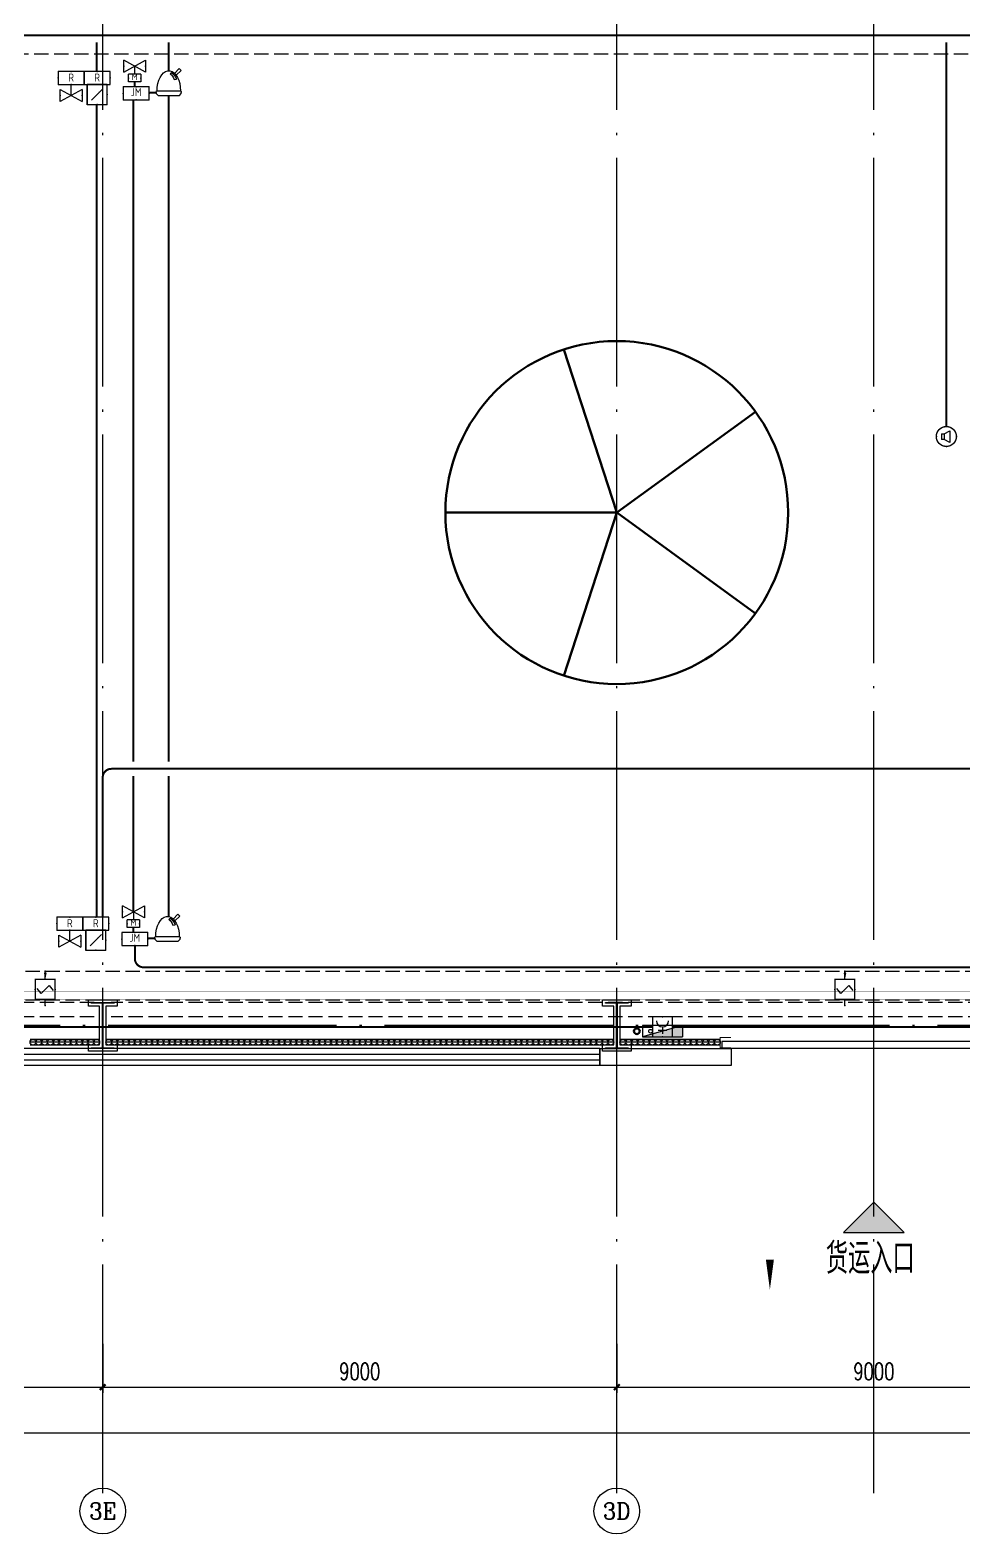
# Model space of a CAD drawing. Extents: x -1396510 to 1250330, y -1892470 to 1623980.
# Drawn here: x 782204 to 798553, y -1368770 to -1342457 of the extents above; entities that cross this region are included whole.
import ezdxf
from ezdxf.enums import TextEntityAlignment as Align

# ---------------------------------------------------------------- set-up
doc = ezdxf.new("R2010")
doc.units = 0
doc.header["$LTSCALE"] = 1000
doc.header["$MEASUREMENT"] = 0
for name, pattern in [('10平面$0$DASH', [0.35, 0.25, -0.1]), ('DASH', [0.35, 0.25, -0.1]), ('DOTE', [2.42, 2, -0.2, 0.02, -0.2])]:
    doc.linetypes.add(name, pattern=pattern)
doc.layers.get('Defpoints').update_dxf_attribs({"color": 210})
for name, color, linetype in [('10平面$0$WINDOW', 4, 'Continuous'), ('A-AXIS-D', 1, 'Continuous'), ('A-AXIS-DOTE', 14, 'DOTE'), ('A-AXIS-SYMB', 3, 'Continuous'), ('A-HATCH-2', 251, 'Continuous'), ('A-HRAIL', 173, 'Continuous'), ('A-LIN-V', 9, 'Continuous'), ('A-SFCE', 30, 'Continuous'), ('A-TEXT', 61, 'Continuous'), ('A-WINDOW', 140, 'Continuous'), ('AS-COLN', 6, 'Continuous'), ('AS-WALL', 40, 'Continuous'), ('CABLETRAY_FIRE', 1, 'DASH'), ('EQUIP-动力', 3, 'Continuous'), ('EQUIP-广播', 3, 'Continuous'), ('EQUIP-消防', 3, 'Continuous'), ('FH-tri', 180, 'Continuous'), ('SB_ZF消火栓', 10, 'Continuous'), ('SB_ZF消火栓M', 10, 'Continuous'), ('SP-KDLA消防', 2, 'Continuous'), ('WIRE-照明', 1, 'Continuous'), ('建-窗', 4, 'Continuous')]:
    doc.layers.add(name, color=color, linetype=linetype)
doc.layers.add('A-云线2', color=3, linetype='Continuous', plot=False)
doc.layers.add('LG-ZF消防', color=1, linetype='Continuous', lineweight=60)
doc.styles.add('_TCH_AXIS', font='COMPLEX', dxfattribs={"bigfont": 'GBCBIG'})
doc.styles.add('_TCH_DIM_T3', font='SIMPLEX', dxfattribs={"width": 0.705882, "bigfont": 'GBCBIG'})
doc.styles.add('_TEL_ATTDEF', font='GBENOR', dxfattribs={"width": 0.8, "height": 3, "bigfont": 'GBCBIG'})
doc.styles.add('_TEL_DIM', font='SIMPLEX', dxfattribs={"width": 0.8, "height": 3.5, "bigfont": 'HZTXT'})
doc.styles.add('A-STANDARD', font='SIMPLEX', dxfattribs={"bigfont": 'GBCBIG'})
doc.styles.get("Standard").update_dxf_attribs({"font": 'gbenor.shx', "bigfont": 'gbcbig.shx'})
doc.styles.add('TG_LINETYPE', font='SIMPLEX', dxfattribs={"width": 0.8, "height": 3, "bigfont": 'HZTXT'})
doc.linetypes.add('TG_B', pattern='A,1,-0.3,["B",TG_LINETYPE,S=0.1,R=0,X=-0.25,Y=-0.15],0', length=1.3)
doc.linetypes.add('TG_TV', pattern='A,1,-0.6,["TV",TG_LINETYPE,S=0.1,R=0,X=-0.6,Y=-0.15],0', length=1.6)
doc.dimstyles.new('_TCH_ARCH&&100', dxfattribs={"dimtxt": 297.5, "dimasz": 100, "dimexe": 100, "dimexo": 100, "dimgap": 126.25, "dimtad": 1, "dimdec": 0, "dimzin": 0, "dimdsep": 46, "dimtxsty": '_TCH_DIM_T3', "dimblk": 'ARCHTICK', "dimcen": 0.09, "dimclrt": 7, "dimazin": 2, "dimtfac": 1, "dimtdec": 0, "dimtix": 1, "dimtmove": 2, "dimatfit": 3, "dimfxl": 0, "dimtolj": 1, "dimtzin": 0, "dimarcsym": 0})

# ---------------------------------------------------------------- blocks, each defined once
blk = doc.blocks.new('WINDOW2DLIB$DYNSTYLE$00000005')
at = {"color": 0}
for points in [[(-0.5, 0.5), (-0.5, -0.5)], [(-0.5, 0.5), (0.5, 0.5)], [(0.5, -0.5), (0.5, 0.5)], [(0.5, 0.1667), (-0.5, 0.1667)], [(0.5, -0.1667), (-0.5, -0.1667)], [(-0.5, -0.5), (0.5, -0.5)]]:
    blk.add_lwpolyline(points, dxfattribs=at)
blk = doc.blocks.new('10平面$0$$DorLib2D$00000126')
at = {"color": 0, "linetype": 'Continuous'}
for p, q in [((-0.532, 0.5), (-0.532, 0.9)), ((0.532, 0.9), (0.532, 0.5))]:
    blk.add_line(p, q, dxfattribs=at)
at = {"color": 0, "linetype": '10平面$0$DASH'}
for p, q in [((-0.532, 0.9), (0.532, 0.9)), ((-0.532, 0.5), (0.532, 0.5))]:
    blk.add_line(p, q, dxfattribs=at)
blk = doc.blocks.new('42343243')
at = {"layer": 'AS-WALL'}
for p, q in [((-153854, 1223170), (-156154, 1223170)), ((-156154, 1223170), (-156154, 1222870)), ((-153854, 1222870), (-153854, 1223170)), ((-156154, 1222870), (-153854, 1222870))]:
    blk.add_line(p, q, dxfattribs=at)
at = {"layer": '10平面$0$WINDOW', "xscale": 5000, "yscale": 300, "zscale": 300, "rotation": 180}
blk.add_blockref('10平面$0$$DorLib2D$00000126', (-151354, 1223020), dxfattribs=at)
at = {"layer": '建-窗', "xscale": -13200, "yscale": -300, "zscale": 300, "rotation": 359.9999999996728}
blk.add_blockref('WINDOW2DLIB$DYNSTYLE$00000005', (-162754, 1223020), dxfattribs=at)
blk = doc.blocks.new('4324324')
at = {"layer": 'A-HATCH-2', "color": 8, "linetype": 'DASH'}
for p, q in [((-313054, 565920), (-128854, 565920)), ((-312854, 549870), (-138054, 549870)), ((-312854, 549370), (-138054, 549370))]:
    blk.add_line(p, q, dxfattribs=at)
blk = doc.blocks.new('w4324324')
at = {"layer": 'A-HATCH-2', "color": 0, "lineweight": 60}
for q in [(-1694760, 686605), (-1697614, 684532), (-1691907, 684532), (-1696524, 681178), (-1692997, 681178)]:
    blk.add_line((-1694760, 683605), q, dxfattribs=at)
blk.add_circle((-1694760, 683605), 3000, dxfattribs=at)
blk = doc.blocks.new('342343')
at = {"layer": 'A-LIN-V', "color": 8}
blk.add_blockref('w4324324', (1030710, -44444), dxfattribs=at)
blk = doc.blocks.new('w42343243')
at = {"layer": 'A-HATCH-2', "color": 8}
blk.add_lwpolyline([(-165104, 621070), (-164604, 621070), (-164604, 620958), (-164800, 620958), (-164800, 620282), (-164604, 620282), (-164604, 620170), (-165104, 620170), (-165104, 620282), (-164908, 620282), (-164908, 620958), (-165104, 620958)], close=True, dxfattribs=at)
at = {"layer": 'AS-COLN', "color": 3}
blk.add_lwpolyline([(-165054, 621020), (-164654, 621020), (-164654, 621008), (-164850, 621008), (-164850, 620232), (-164654, 620232), (-164654, 620220), (-165054, 620220), (-165054, 620232), (-164858, 620232), (-164858, 621008), (-165054, 621008)], close=True, dxfattribs=at)
blk = doc.blocks.new('42343')
at = {"layer": 'A-WINDOW'}
for p in [(0, -71700), (9000, -71700)]:
    blk.add_blockref('w42343243', p, dxfattribs=at)
blk = doc.blocks.new('3333')
at = {"layer": 'A-SFCE', "const_width": 20}
blk.add_lwpolyline([(-227064, 766320), (-227064, 766510), (-227244, 766510), (-227244, 766320)], dxfattribs=at)
blk = doc.blocks.new('A$C5D961328')
at = {"layer": 'SB_ZF消火栓'}
blk.add_hatch(color=256, dxfattribs=at).paths.add_polyline_path([(0, 40), (700, 40), (700, 240)])
for p, q in [((700, 240), (0, 240)), ((0, 240), (0, 40)), ((700, 240), (0, 40)), ((0, 40), (700, 40)), ((700, 240), (700, 40))]:
    blk.add_line(p, q, dxfattribs=at)
at = {"layer": 'SB_ZF消火栓', "color": 1}
blk.add_circle((140, 140), 32.5, dxfattribs=at)
blk = doc.blocks.new('we42342343234')
at = {"layer": 'LG-ZF消防'}
blk.add_circle((-155504, 548820), 50, dxfattribs=at)
at = {"layer": 'SB_ZF消火栓M'}
blk.add_blockref('A$C5D961328', (-155404, 548680), dxfattribs=at)
blk = doc.blocks.new('_ArchTick')
at = {"color": 0, "linetype": 'ByBlock', "const_width": 0.4}
blk.add_lwpolyline([(-0.5, -0.5), (0.5, 0.5)], dxfattribs=at)
blk = doc.blocks.new('*D5815')
at = {"layer": 'A-AXIS-D', "color": 0, "lineweight": -2, "transparency": 16777216}
for p, q in [((139000, -77370), (139000, -78228)), ((148000, -77370), (148000, -78228)), ((139000, -78128), (148000, -78128))]:
    blk.add_line(p, q, dxfattribs=at)
at = {"layer": 'Defpoints', "color": 0, "transparency": 16777216}
for p in [(139000, -77270), (148000, -77270), (148000, -78128)]:
    blk.add_point(p, dxfattribs=at)
at = {"layer": 'A-AXIS-D', "color": 0, "lineweight": -2, "transparency": 16777216, "xscale": 100, "yscale": 100, "zscale": 100, "rotation": 180}
blk.add_blockref('_ArchTick', (139000, -78128), dxfattribs=at)
at = {"layer": 'A-AXIS-D', "color": 0, "lineweight": -2, "transparency": 16777216, "xscale": 100, "yscale": 100, "zscale": 100}
blk.add_blockref('_ArchTick', (148000, -78128), dxfattribs=at)
at = {"layer": 'A-AXIS-D', "color": 7, "transparency": 16777216, "insert": (143500, -77853), "char_height": 297.5, "attachment_point": 5, "style": '_TCH_DIM_T3'}
blk.add_mtext('\\A1;9000', dxfattribs=at)
blk = doc.blocks.new('*D5816')
at = {"layer": 'A-AXIS-D', "color": 0, "lineweight": -2, "transparency": 16777216}
for p, q in [((148000, -77370), (148000, -78228)), ((157000, -77370), (157000, -78228)), ((148000, -78128), (157000, -78128))]:
    blk.add_line(p, q, dxfattribs=at)
at = {"layer": 'Defpoints', "color": 0, "transparency": 16777216}
for p in [(148000, -77270), (157000, -77270), (157000, -78128)]:
    blk.add_point(p, dxfattribs=at)
at = {"layer": 'A-AXIS-D', "color": 0, "lineweight": -2, "transparency": 16777216, "xscale": 100, "yscale": 100, "zscale": 100, "rotation": 180}
blk.add_blockref('_ArchTick', (148000, -78128), dxfattribs=at)
at = {"layer": 'A-AXIS-D', "color": 0, "lineweight": -2, "transparency": 16777216, "xscale": 100, "yscale": 100, "zscale": 100}
blk.add_blockref('_ArchTick', (157000, -78128), dxfattribs=at)
at = {"layer": 'A-AXIS-D', "color": 7, "transparency": 16777216, "insert": (152500, -77853), "char_height": 297.5, "attachment_point": 5, "style": '_TCH_DIM_T3'}
blk.add_mtext('\\A1;9000', dxfattribs=at)
blk = doc.blocks.new('*D5817')
at = {"layer": 'A-AXIS-D', "color": 0, "lineweight": -2, "transparency": 16777216}
for p, q in [((157000, -77370), (157000, -78228)), ((166000, -77370), (166000, -78228)), ((157000, -78128), (166000, -78128))]:
    blk.add_line(p, q, dxfattribs=at)
at = {"layer": 'Defpoints', "color": 0, "transparency": 16777216}
for p in [(157000, -77270), (166000, -77270), (166000, -78128)]:
    blk.add_point(p, dxfattribs=at)
at = {"layer": 'A-AXIS-D', "color": 0, "lineweight": -2, "transparency": 16777216, "xscale": 100, "yscale": 100, "zscale": 100, "rotation": 180}
blk.add_blockref('_ArchTick', (157000, -78128), dxfattribs=at)
at = {"layer": 'A-AXIS-D', "color": 0, "lineweight": -2, "transparency": 16777216, "xscale": 100, "yscale": 100, "zscale": 100}
blk.add_blockref('_ArchTick', (166000, -78128), dxfattribs=at)
at = {"layer": 'A-AXIS-D', "color": 7, "transparency": 16777216, "insert": (161500, -77853), "char_height": 297.5, "attachment_point": 5, "style": '_TCH_DIM_T3'}
blk.add_mtext('\\A1;9000', dxfattribs=at)
blk = doc.blocks.new('*D5830')
at = {"layer": 'A-AXIS-D', "color": 0, "lineweight": -2, "transparency": 16777216}
for p, q in [((-900, -77470), (-900, -79028)), ((184800, -77470), (184800, -79028)), ((-900, -78928), (184800, -78928))]:
    blk.add_line(p, q, dxfattribs=at)
at = {"layer": 'Defpoints', "color": 0, "transparency": 16777216}
for p in [(-900, -77370), (184800, -77370), (184800, -78928)]:
    blk.add_point(p, dxfattribs=at)
at = {"layer": 'A-AXIS-D', "color": 0, "lineweight": -2, "transparency": 16777216, "xscale": 100, "yscale": 100, "zscale": 100, "rotation": 180}
blk.add_blockref('_ArchTick', (-900, -78928), dxfattribs=at)
at = {"layer": 'A-AXIS-D', "color": 0, "lineweight": -2, "transparency": 16777216, "xscale": 100, "yscale": 100, "zscale": 100}
blk.add_blockref('_ArchTick', (184800, -78928), dxfattribs=at)
at = {"layer": 'A-AXIS-D', "color": 7, "transparency": 16777216, "insert": (91950, -78653), "char_height": 297.5, "attachment_point": 5, "style": '_TCH_DIM_T3'}
blk.add_mtext('\\A1;185700', dxfattribs=at)
blk = doc.blocks.new('99平面图例外参$0$$LinePat$圆环')
for points in [[(0, 150), (300, 150)], [(0, 0), (300, 0)], [(0, -150), (300, -150)]]:
    blk.add_lwpolyline(points)
at = {"color": 0}
blk.add_circle((150, 0), 150, dxfattribs=at)
blk = doc.blocks.new('$equip$00002763')
for p, q in [((-0.5, 0), (-0.907, 0)), ((-0.802, 0.041), (-0.802, -0.039)), ((-0.802, -0.039), (-0.632, 0)), ((-0.5, 0.5), (-0.5, -0.5)), ((0.5, 0.5), (-0.5, 0.5)), ((-0.2, 0.2), (0.05, 0.4)), ((0, 0), (-0.2, 0.2)), ((0, 0), (0.2, -0.2)), ((0.5, -0.5), (0.5, 0.5)), ((0.809, 0), (0.5, 0)), ((-0.5, -0.5), (0.5, -0.5)), ((0.2, -0.2), (-0.05, -0.4))]:
    blk.add_line(p, q)
at = {"color": 0, "linetype": 'Continuous'}
blk.add_line((-0.632, 0), (-0.802, 0.041), dxfattribs=at)
at = {"const_width": 0.0571}
for points in [[(-0.907, 0), (-0.5, 0)], [(-0.5, 0.5), (0.5, 0.5), (0.5, -0.5), (-0.5, -0.5), (-0.5, 0.5), (0.5, 0.5)], [(0.5, 0), (0.809, 0)]]:
    blk.add_lwpolyline(points, dxfattribs=at)
for p in [(-0.907, 0), (0, 0.5), (0.809, 0), (0, -0.5)]:
    blk.add_point(p)
blk.add_solid([(-0.632, 0), (-0.802, 0.041), (-0.802, -0.039)])
at = {"color": 7, "flags": 1}
for tag, height, p in [('A', 0.00002, (0, 0)), ('B', 0.4, (0.755, -0.345))]:
    blk.add_attdef(tag, text='', height=height, dxfattribs=at).set_placement(p, align=Align.MIDDLE_CENTER)
blk = doc.blocks.new('$equip$00002656')
for p, q in [((-0.5, 1), (-0.5, 0)), ((0.5, 1), (-0.5, 1)), ((0.5, 0), (0.5, 1)), ((-0.5, 0), (0.5, 0)), ((-0.219, 0.331), (0.222, 0.331)), ((0, 0.5), (0, 0.15))]:
    blk.add_line(p, q)
at = {"const_width": 0.0571}
blk.add_lwpolyline([(-0.5, 1), (0.5, 1), (0.5, 0), (-0.5, 0), (-0.5, 1), (0.5, 1)], dxfattribs=at)
blk.add_arc((0, 0.8), 0.3, 180, 0)
for p in [(0, 1), (-0.5, 0.5), (0, 0), (0.5, 0.5)]:
    blk.add_point(p)
at = {"color": 7, "flags": 1}
for tag, height, p in [('A', 0.00002, (0, 0)), ('B', 0.4, (0.762, 0.292))]:
    blk.add_attdef(tag, text='', height=height, dxfattribs=at).set_placement(p, align=Align.MIDDLE_CENTER)
blk = doc.blocks.new('$equip$00002341')
for p, q in [((-0.241, 0.136), (-0.241, -0.144)), ((-0.241, 0.136), (-0.101, 0.136)), ((-0.101, 0.136), (0.167, 0.277)), ((-0.101, 0.136), (-0.101, -0.144)), ((0.167, 0.277), (0.167, -0.295)), ((-0.101, -0.144), (-0.241, -0.144)), ((0.167, -0.295), (-0.101, -0.144))]:
    blk.add_line(p, q)
at = {"const_width": 0.0571}
blk.add_lwpolyline([(-0.5, 0, -1), (0.5, 0, -1), (-0.5, 0, -1.463176)], format="xyb", dxfattribs=at)
blk.add_circle((0, 0), 0.5)
for p in [(-0.5, 0), (0, 0.5), (0.5, 0), (0, -0.5)]:
    blk.add_point(p)
at = {"color": 7, "style": '_TEL_DIM', "flags": 1}
blk.add_attdef('A', text='', height=0.00002, dxfattribs=at).set_placement((0, 0), align=Align.MIDDLE_CENTER)
blk = doc.blocks.new('$equip$00002773')
for p, q in [((0.65, 0.65), (-0.65, 0.65)), ((-0.65, 0.65), (-0.65, 0)), ((-0.65, 0), (0.65, 0)), ((0.65, 0), (0.65, 0.65))]:
    blk.add_line(p, q)
at = {"const_width": 0.04}
blk.add_lwpolyline([(-0.65, 0.65), (-0.65, 0), (0.65, 0), (0.65, 0.65), (-0.65, 0.65), (-0.65, 0)], dxfattribs=at)
for p in [(-0.65, 0.325), (0, 0.65), (0, 0), (0.65, 0.325)]:
    blk.add_point(p)
at = {"color": 7}
blk.add_attdef('$TEXT$', text='', height=0.4, dxfattribs=at).set_placement((0.006, 0.343), align=Align.MIDDLE_CENTER)
at = {"color": 7, "flags": 1}
for tag, p in [('A', (0, 0)), ('B', (0.905, 0.246))]:
    blk.add_attdef(tag, text='', height=0.4, dxfattribs=at).set_placement(p, align=Align.MIDDLE_CENTER)
blk = doc.blocks.new('$equip$00003146')
for p, q in [((-0.31, 0), (0.31, 0)), ((-0.31, -0.38), (-0.31, 0)), ((0.31, 0), (0.31, -0.38)), ((0.55, -0.49), (-0.55, -1.09)), ((-0.55, -0.49), (0.55, -1.09)), ((-0.55, -1.09), (-0.55, -0.49)), ((-0.31, -0.38), (0.31, -0.38)), ((0, -0.79), (0, -0.38)), ((0.55, -0.49), (0.55, -1.09))]:
    blk.add_line(p, q)
for p in [(0, 0), (-0.31, -0.19), (0.31, -0.19), (-0.55, -0.79), (0, -0.79), (0.55, -0.79)]:
    blk.add_point(p)
at = {"color": 7, "style": '_TEL_DIM'}
blk.add_attdef('$TEXT$', text='', height=0.3, dxfattribs=at).set_placement((0, -0.19), align=Align.MIDDLE_CENTER)
at = {"color": 7, "style": '_TEL_DIM', "flags": 1}
for tag in ['A', 'REMARK']:
    blk.add_attdef(tag, text='', height=0.00002, dxfattribs=at).set_placement((0, 0), align=Align.MIDDLE_CENTER)
blk = doc.blocks.new('A$C7E452847')
at = {"layer": 'SP-KDLA消防', "color": 0}
for p, q in [((-257, 0), (-300, -46)), ((-257, 0), (257, 0)), ((-300, -71), (-300, -46)), ((-300, -71), (-300, -95)), ((-280, -116), (-300, -95)), ((-280, -116), (280, -116)), ((-280, -116), (-276, -203)), ((-276, -203), (-261, -288)), ((-261, -288), (-238, -366)), ((238, -366), (261, -288)), ((257, 0), (300, -46)), ((261, -288), (276, -203)), ((276, -203), (280, -116)), ((280, -116), (300, -95)), ((300, -46), (300, -71)), ((300, -95), (300, -71)), ((-238, -366), (-207, -436)), ((-207, -436), (-169, -495)), ((-169, -495), (-125, -541)), ((-125, -541), (-77, -573)), ((-77, -573), (-26, -589)), ((-26, -589), (26, -589)), ((26, -589), (77, -573)), ((41, -515), (67, -493)), ((41, -515), (60, -550)), ((60, -550), (96, -526)), ((67, -493), (90, -463)), ((77, -573), (125, -541)), ((90, -463), (111, -425)), ((96, -526), (130, -491)), ((111, -425), (128, -381)), ((125, -541), (169, -495)), ((128, -381), (182, -396)), ((130, -491), (158, -448)), ((250, -646), (136, -532)), ((158, -448), (182, -396)), ((169, -495), (207, -436)), ((176, -486), (293, -603)), ((207, -436), (238, -366)), ((293, -603), (250, -646))]:
    blk.add_line(p, q, dxfattribs=at)
blk = doc.blocks.new('$equip$00002760')
for p, q in [((0.5, 0.5), (-0.5, 0.5)), ((-0.5, 0.5), (-0.5, -0.5)), ((-0.283, -0.283), (0.283, 0.283)), ((0.5, -0.5), (0.5, 0.5)), ((-0.5, -0.5), (0.5, -0.5))]:
    blk.add_line(p, q)
at = {"const_width": 0.0571}
blk.add_lwpolyline([(-0.5, 0.5), (0.5, 0.5), (0.5, -0.5), (-0.5, -0.5), (-0.5, 0.5), (0.5, 0.5)], dxfattribs=at)
for p in [(-0.5, 0), (0, 0.5), (0.5, 0), (0, -0.5)]:
    blk.add_point(p)
blk.add_solid([(0.283, 0.283), (0.075, 0.124), (0.124, 0.075)])
at = {"color": 7, "flags": 1}
for tag, height, p in [('A', 0.00002, (0, 0)), ('B', 0.4, (0.755, -0.254))]:
    blk.add_attdef(tag, text='', height=height, dxfattribs=at).set_placement(p, align=Align.MIDDLE_CENTER)
blk = doc.blocks.new('$equip$00002794')
for p, q in [((0, -0.552), (0, 0)), ((0, 0), (0.229, 0)), ((-0.55, -0.852), (-0.55, -0.252)), ((-0.55, -0.252), (0.55, -0.852)), ((0.55, -0.252), (-0.55, -0.852)), ((0.55, -0.252), (0.55, -0.852))]:
    blk.add_line(p, q)
for p in [(-0.55, -0.552), (0, -0.552), (0.55, -0.552)]:
    blk.add_point(p)
at = {"color": 7, "flags": 1}
for tag, height, p in [('A', 0.00002, (0, 0)), ('B', 0.4, (0.805, -0.606))]:
    blk.add_attdef(tag, text='', height=height, dxfattribs=at).set_placement(p, align=Align.MIDDLE_CENTER)
blk = doc.blocks.new('世赫3#厂房一层0821')
at = {"layer": 'FH-tri'}
h = blk.add_hatch(color=8, dxfattribs=at)
h.dxf.hatch_style = 1
h.paths.add_polyline_path([(160969.7, -75422.6), (162030.3, -75422.6), (161500, -74892.3)])
at = {"layer": 'A-AXIS-D'}
for centre in [(148000, -80296), (157000, -80296)]:
    blk.add_circle(centre, 400, dxfattribs=at)
at = {"layer": 'A-AXIS-DOTE', "color": 8, "ltscale": 2}
for p, q in [((148000, -79980), (148000, 5514)), ((157000, -79980), (157000, 5514)), ((161500, -79980), (161500, 5514)), ((190814.2, -71800), (-5155.8, -71800))]:
    blk.add_line(p, q, dxfattribs=at)
at = {"layer": 'A-AXIS-SYMB', "color": 8}
blk.add_lwpolyline([(159680, -74962.3, 0, 0, 0), (159680, -76422.3, 0, 140, 0), (159680, -75897.3, 0, 0, 0)], format="xyseb", dxfattribs=at)
at = {"layer": 'A-SFCE', "color": 2, "linetype": 'DASH'}
for p, q in [((147850, -71400), (139150, -71400)), ((147850, -71650), (139150, -71650))]:
    blk.add_line(p, q, dxfattribs=at)
at = {"layer": 'A-SFCE', "linetype": 'DASH'}
for p, q in [((165850, -71400), (148150, -71400)), ((165850, -71650), (148150, -71650))]:
    blk.add_line(p, q, dxfattribs=at)
at = {"layer": 'FH-tri', "color": 8}
blk.add_lwpolyline([(160969.7, -75422.6), (162030.3, -75422.6), (162030.3, -75422.6), (161500, -74892.3)], close=True, dxfattribs=at)
at = {"layer": 'A-HRAIL', "yscale": 0.3333333333111111, "zscale": 0.3333333333111111}
for p, xscale, rotation in [((146829.2, -72093.9), 0.3384127415271159, 180.0000000002033), ((146930.8, -72093.9), 0.3384127415271159, 180.0000000002033), ((147032.3, -72093.9), 0.3384127415271159, 180.0000000002033), ((147133.8, -72093.9), 0.3384127415271159, 180.0000000002033), ((147235.3, -72093.9), 0.3384127415271159, 180.0000000002033), ((147336.9, -72093.9), 0.3384127415271159, 180.0000000002033), ((147438.4, -72093.9), 0.3384127415271159, 180.0000000002033), ((147539.9, -72093.9), 0.3384127415271159, 180.0000000002033), ((147641.4, -72093.9), 0.3384127415271159, 180.0000000002033), ((147743, -72093.9), 0.3384127415271159, 180.0000000002033), ((147844.5, -72093.9), 0.3384127415271159, 180.0000000002033), ((147946, -72093.9), 0.3384127415271159, 180.0000000002033), ((148155, -72093.9), 0.3368181817957239, 180.0000000002033), ((148256.1, -72093.9), 0.3368181817957239, 180.0000000002033), ((148357.1, -72093.9), 0.3368181817957239, 180.0000000002033), ((148458.2, -72093.9), 0.3368181817957239, 180.0000000002033), ((148559.2, -72093.9), 0.3368181817957239, 180.0000000002033), ((148660.3, -72093.9), 0.3368181817957239, 180.0000000002033), ((148761.3, -72093.9), 0.3368181817957239, 180.0000000002033), ((148862.4, -72093.9), 0.3368181817957239, 180.0000000002033), ((148963.4, -72093.9), 0.3368181817957239, 180.0000000002033), ((149064.5, -72093.9), 0.3368181817957239, 180.0000000002033), ((149165.5, -72093.9), 0.3368181817957239, 180.0000000002033), ((149266.5, -72093.9), 0.3368181817957239, 180.0000000002033), ((149367.6, -72093.9), 0.3368181817957239, 180.0000000002033), ((149468.6, -72093.9), 0.3368181817957239, 180.0000000002033), ((149569.7, -72093.9), 0.3368181817957239, 180.0000000002033), ((149670.7, -72093.9), 0.3368181817957239, 180.0000000002033), ((149771.8, -72093.9), 0.3368181817957239, 180.0000000002033), ((149872.8, -72093.9), 0.3368181817957239, 180.0000000002033), ((149973.9, -72093.9), 0.3368181817957239, 180.0000000002033), ((150074.9, -72093.9), 0.3368181817957239, 180.0000000002033), ((150176, -72093.9), 0.3368181817957239, 180.0000000002033), ((150277, -72093.9), 0.3368181817957239, 180.0000000002033), ((150378, -72093.9), 0.3368181817957239, 180.0000000002033), ((150479.1, -72093.9), 0.3368181817957239, 180.0000000002033), ((150580.1, -72093.9), 0.3368181817957239, 180.0000000002033), ((150681.2, -72093.9), 0.3368181817957239, 180.0000000002033), ((150782.2, -72093.9), 0.3368181817957239, 180.0000000002033), ((150883.3, -72093.9), 0.3368181817957239, 180.0000000002033), ((150984.3, -72093.9), 0.3368181817957239, 180.0000000002033), ((151085.4, -72093.9), 0.3368181817957239, 180.0000000002033), ((151186.4, -72093.9), 0.3368181817957239, 180.0000000002033), ((151287.5, -72093.9), 0.3368181817957239, 180.0000000002033), ((151388.5, -72093.9), 0.3368181817957239, 180.0000000002033), ((151489.5, -72093.9), 0.3368181817957239, 180.0000000002033), ((151590.6, -72093.9), 0.3368181817957239, 180.0000000002033), ((151691.6, -72093.9), 0.3368181817957239, 180.0000000002033), ((151792.7, -72093.9), 0.3368181817957239, 180.0000000002033), ((151893.7, -72093.9), 0.3368181817957239, 180.0000000002033), ((151994.8, -72093.9), 0.3368181817957239, 180.0000000002033), ((152095.8, -72093.9), 0.3368181817957239, 180.0000000002033), ((152196.9, -72093.9), 0.3368181817957239, 180.0000000002033), ((152297.9, -72093.9), 0.3368181817957239, 180.0000000002033), ((152399, -72093.9), 0.3368181817957239, 180.0000000002033), ((152500, -72093.9), 0.3368181817957239, 180.0000000002033), ((152601, -72093.9), 0.3368181817957239, 180.0000000002033), ((152702.1, -72093.9), 0.3368181817957239, 180.0000000002033), ((152803.1, -72093.9), 0.3368181817957239, 180.0000000002033), ((152904.2, -72093.9), 0.3368181817957239, 180.0000000002033), ((153005.2, -72093.9), 0.3368181817957239, 180.0000000002033), ((153106.3, -72093.9), 0.3368181817957239, 180.0000000002033), ((153207.3, -72093.9), 0.3368181817957239, 180.0000000002033), ((153308.4, -72093.9), 0.3368181817957239, 180.0000000002033), ((153409.4, -72093.9), 0.3368181817957239, 180.0000000002033), ((153510.5, -72093.9), 0.3368181817957239, 180.0000000002033), ((153611.5, -72093.9), 0.3368181817957239, 180.0000000002033), ((153712.5, -72093.9), 0.3368181817957239, 180.0000000002033), ((153813.6, -72093.9), 0.3368181817957239, 180.0000000002033), ((153914.6, -72093.9), 0.3368181817957239, 180.0000000002033), ((154015.7, -72093.9), 0.3368181817957239, 180.0000000002033), ((154116.7, -72093.9), 0.3368181817957239, 180.0000000002033), ((154217.8, -72093.9), 0.3368181817957239, 180.0000000002033), ((154318.8, -72093.9), 0.3368181817957239, 180.0000000002033), ((154419.9, -72093.9), 0.3368181817957239, 180.0000000002033), ((154520.9, -72093.9), 0.3368181817957239, 180.0000000002033), ((154622, -72093.9), 0.3368181817957239, 180.0000000002033), ((154723, -72093.9), 0.3368181817957239, 180.0000000002033), ((154824, -72093.9), 0.3368181817957239, 180.0000000002033), ((154925.1, -72093.9), 0.3368181817957239, 180.0000000002033), ((155026.1, -72093.9), 0.3368181817957239, 180.0000000002033), ((155127.2, -72093.9), 0.3368181817957239, 180.0000000002033), ((155228.2, -72093.9), 0.3368181817957239, 180.0000000002033), ((155329.3, -72093.9), 0.3368181817957239, 180.0000000002033), ((155430.3, -72093.9), 0.3368181817957239, 180.0000000002033), ((155531.4, -72093.9), 0.3368181817957239, 180.0000000002033), ((155632.4, -72093.9), 0.3368181817957239, 180.0000000002033), ((155733.5, -72093.9), 0.3368181817957239, 180.0000000002033), ((155834.5, -72093.9), 0.3368181817957239, 180.0000000002033), ((155935.5, -72093.9), 0.3368181817957239, 180.0000000002033), ((156036.6, -72093.9), 0.3368181817957239, 180.0000000002033), ((156137.6, -72093.9), 0.3368181817957239, 180.0000000002033), ((156238.7, -72093.9), 0.3368181817957239, 180.0000000002033), ((156339.7, -72093.9), 0.3368181817957239, 180.0000000002033), ((156440.8, -72093.9), 0.3368181817957239, 180.0000000002033), ((156541.8, -72093.9), 0.3368181817957239, 180.0000000002033), ((156642.9, -72093.9), 0.3368181817957239, 180.0000000002033), ((156743.9, -72093.9), 0.3368181817957239, 180.0000000002033), ((156845, -72093.9), 0.3368181817957239, 180.0000000002033), ((156946, -72093.9), 0.3368181817957239, 180.0000000002033), ((157157.3, -72093.9), 0.3444734679202548, 180.000000000205), ((157260.7, -72093.9), 0.3444734679202548, 180.000000000205), ((157364, -72093.9), 0.3444734679202548, 180.000000000205), ((157467.4, -72093.9), 0.3444734679202548, 180.000000000205), ((157570.7, -72093.9), 0.3444734679202548, 180.000000000205), ((157674.1, -72093.9), 0.3444734679202548, 180.000000000205), ((157777.4, -72093.9), 0.3444734679202548, 180.000000000205), ((157880.7, -72093.9), 0.3444734679202548, 180.000000000205), ((157984.1, -72093.9), 0.3444734679202548, 180.000000000205), ((158087.4, -72093.9), 0.3444734679202548, 180.000000000205), ((158190.8, -72093.9), 0.3444734679202548, 180.000000000205), ((158294.1, -72093.9), 0.3444734679202548, 180.000000000205), ((158397.4, -72093.9), 0.3444734679202548, 180.000000000205), ((158500.8, -72093.9), 0.3444734679202548, 180.000000000205), ((158604.1, -72093.9), 0.3444734679202548, 180.000000000205), ((158707.5, -72093.9), 0.3444734679202548, 180.000000000205), ((158810.8, -72093.9), 0.3444734679202548, 180.000000000205)]:
    blk.add_blockref('99平面图例外参$0$$LinePat$圆环', p, dxfattribs=dict(at, xscale=xscale, rotation=rotation))
at = {"layer": 'A-LIN-V', "color": 8, "rotation": 90}
blk.add_blockref('342343', (796160.7, 601225), dxfattribs=at)
at = {"layer": 'A-SFCE', "xscale": -1, "rotation": 90}
blk.add_blockref('3333', (925320.8, -299254.1), dxfattribs=at)
at = {"layer": 'A-WINDOW'}
for name in ['42343', '4324324']:
    blk.add_blockref(name, (312854.2, -620720), dxfattribs=at)
at = {"layer": 'A-WINDOW', "xscale": -1, "rotation": 180}
blk.add_blockref('42343243', (312854.2, 1150670), dxfattribs=at)
at = {"layer": 'SB_ZF消火栓'}
blk.add_blockref('we42342343234', (312854.2, -620720), dxfattribs=at)
at = {"layer": 'A-AXIS-D', "color": 7, "style": '_TCH_AXIS'}
for s, height, p, p2 in [('3E', 288.12, (147759.9, -80440.1), (148240.1, -80440.1)), ('3D', 282.17, (156758.1, -80437.1), (157241.9, -80437.1))]:
    blk.add_text(s, height=height, dxfattribs=at).set_placement(p, p2, align=Align.FIT)
at = {"layer": 'A-TEXT', "color": 8, "style": 'A-STANDARD'}
blk.add_text('货运入口', height=540.14, dxfattribs=at).set_placement((160658.7, -76144.7))
at = {"layer": 'A-AXIS-D'}
for base, p1, p2, picture, middle in [((148000, -78127.8), (139000, -77269.8), (148000, -77269.8), '*D5815', (143500, -77852.8)), ((157000, -78127.8), (148000, -77269.8), (157000, -77269.8), '*D5816', (152500, -77852.8)), ((166000, -78127.8), (157000, -77269.8), (166000, -77269.8), '*D5817', (161500, -77852.8)), ((184800, -78927.8), (-900, -77369.8), (184800, -77369.8), '*D5830', (91950, -78652.8))]:
    dim = blk.add_linear_dim(base=base, p1=p1, p2=p2, angle=0, dimstyle='_TCH_ARCH&&100', dxfattribs=at)
    dim.commit()
    dim.dimension.update_dxf_attribs({"geometry": picture, "text_midpoint": middle, "dimtype": 161})

msp = doc.modelspace()

# ---------------------------------------------------------------- linework, layer by layer
at = {"layer": 'CABLETRAY_FIRE', "const_width": 7.5}
for points in [[(661711.5, -1359273.4), (800579.8, -1359273.4)], [(800579.8, -1359423.4), (661711.5, -1359423.4)]]:
    msp.add_lwpolyline(points, dxfattribs=at)
at = {"layer": 'WIRE-照明', "linetype": 'Continuous', "const_width": 35}
for points in [[(774650.8, -1342549), (810300.8, -1342549)], [(783370.9, -1343180.4), (783370.9, -1342674)], [(784034.8, -1343363.4), (784034.8, -1343450.5)], [(784289.3, -1343550.7), (784413.4, -1343550.7)], [(783370.9, -1343759.2), (783370.9, -1357977.4)], [(784012, -1343678), (784012, -1355258)], [(783625.8, -1355383), (802402.4, -1355383)], [(783475.8, -1357977.4), (783475.8, -1355533)], [(784012, -1355508), (784012, -1357883.9)], [(784012, -1358160.4), (784012, -1358247.5)], [(784039, -1358475), (784039, -1358705.4)], [(784266.5, -1358347.6), (784390.6, -1358347.6)], [(784189, -1358855.4), (803620.9, -1358855.4)], [(773850.8, -1359899), (793100.8, -1359899)], [(793450.8, -1359899), (800500.8, -1359899)]]:
    msp.add_lwpolyline(points, dxfattribs=at)
at = {"layer": 'WIRE-照明', "color": 1, "linetype": 'TG_TV', "ltscale": 0.7, "const_width": 35}
for points in [[(784627.5, -1343172.5), (784627.5, -1342674)], [(784627.5, -1355258), (784627.5, -1343602.3)], [(784627.5, -1357969.5), (784627.5, -1355508)]]:
    msp.add_lwpolyline(points, dxfattribs=at)
at = {"layer": 'WIRE-照明', "color": 2, "linetype": 'TG_B', "ltscale": 0.7, "const_width": 35}
msp.add_lwpolyline([(798244.9, -1349392.7), (798244.9, -1342674)], dxfattribs=at)
at = {"layer": 'WIRE-照明', "linetype": 'Continuous', "const_width": 35}
for points in [[(783625.8, -1355383, 0.4142136), (783475.8, -1355533)], [(784039, -1358705.4, 0.4142136), (784189, -1358855.4)]]:
    msp.add_lwpolyline(points, format="xyb", dxfattribs=at)

# ---------------------------------------------------------------- block references
at = {"layer": 'A-云线2'}
msp.add_blockref('世赫3#厂房一层0821', (635475.8, -1288074), dxfattribs=at)
at = {"layer": 'EQUIP-动力'}
ref = msp.add_blockref('$equip$00003146', (784034.8, -1343363.4), dxfattribs=dict(at, xscale=349.9999999999999, yscale=349.9999999999999, zscale=349.9999999999999, rotation=179.999999793739))
ref.add_attrib('$TEXT$', 'M', dxfattribs={"layer": '0', "color": 7, "height": 105, "rotation": 0.00003, "style": '_TEL_ATTDEF'}).set_placement((784034.8, -1343279.4), align=Align.MIDDLE_CENTER)
ref = msp.add_blockref('$equip$00003146', (784012, -1358160.4), dxfattribs=dict(at, xscale=349.9999999999999, yscale=349.9999999999999, zscale=349.9999999999999, rotation=179.999999793739))
ref.add_attrib('$TEXT$', 'M', dxfattribs={"layer": '0', "color": 7, "height": 105, "rotation": 0.00003, "style": '_TEL_ATTDEF'}).set_placement((784012, -1358076.4), align=Align.MIDDLE_CENTER)
at = {"layer": 'EQUIP-广播', "xscale": 350, "yscale": 350, "zscale": 350}
msp.add_blockref('$equip$00002341', (798244.9, -1349567.7), dxfattribs=at)
at = {"layer": 'EQUIP-消防', "linetype": 'ByBlock'}
ref = msp.add_blockref('$equip$00002773', (782920.8, -1343407.9), dxfattribs=dict(at, xscale=349.9999999999999, yscale=349.9999999999999, zscale=349.9999999999999, rotation=359.9999999660355))
ref.add_attrib('$TEXT$', 'R', dxfattribs={"layer": '0', "color": 7, "height": 140, "rotation": 0.00001, "style": '_TEL_ATTDEF'}).set_placement((782923, -1343287.9), align=Align.MIDDLE_CENTER)
ref = msp.add_blockref('$equip$00002773', (783375.8, -1343407.9), dxfattribs=dict(at, xscale=349.9999999999999, yscale=349.9999999999999, zscale=349.9999999999999, rotation=359.9999999660355))
ref.add_attrib('$TEXT$', 'R', dxfattribs={"layer": '0', "color": 7, "height": 140, "rotation": 0.00001, "style": '_TEL_ATTDEF'}).set_placement((783378, -1343287.9), align=Align.MIDDLE_CENTER)
at = {"layer": 'EQUIP-消防', "linetype": 'ByBlock', "xscale": 349.9999999999999, "yscale": 349.9999999999999, "zscale": 349.9999999999999, "rotation": 359.9999999660355}
for name, p in [('$equip$00002794', (782920.8, -1343407.9)), ('$equip$00002760', (783375.8, -1343584.2)), ('$equip$00002794', (782898, -1358204.9)), ('$equip$00002760', (783353, -1358381.1))]:
    msp.add_blockref(name, p, dxfattribs=at)
at = {"layer": 'EQUIP-消防'}
ref = msp.add_blockref('$equip$00002773', (784061.8, -1343450.5), dxfattribs=dict(at, xscale=349.9999999999999, yscale=349.9999999999999, zscale=349.9999999999999, rotation=179.9999998878643))
ref.add_attrib('$TEXT$', 'JM', dxfattribs={"layer": '0', "color": 7, "height": 140, "style": '_TEL_ATTDEF'}).set_placement((784059.7, -1343542.4), align=Align.MIDDLE_CENTER)
at = {"layer": 'EQUIP-消防', "linetype": 'ByBlock'}
ref = msp.add_blockref('$equip$00002773', (782898, -1358204.9), dxfattribs=dict(at, xscale=349.9999999999999, yscale=349.9999999999999, zscale=349.9999999999999, rotation=359.9999999660355))
ref.add_attrib('$TEXT$', 'R', dxfattribs={"layer": '0', "color": 7, "height": 140, "rotation": 0.00001, "style": '_TEL_ATTDEF'}).set_placement((782900.2, -1358084.8), align=Align.MIDDLE_CENTER)
ref = msp.add_blockref('$equip$00002773', (783353, -1358204.9), dxfattribs=dict(at, xscale=349.9999999999999, yscale=349.9999999999999, zscale=349.9999999999999, rotation=359.9999999660355))
ref.add_attrib('$TEXT$', 'R', dxfattribs={"layer": '0', "color": 7, "height": 140, "rotation": 0.00001, "style": '_TEL_ATTDEF'}).set_placement((783355.2, -1358084.8), align=Align.MIDDLE_CENTER)
at = {"layer": 'EQUIP-消防'}
ref = msp.add_blockref('$equip$00002773', (784039, -1358247.5), dxfattribs=dict(at, xscale=349.9999999999999, yscale=349.9999999999999, zscale=349.9999999999999, rotation=179.9999998878643))
ref.add_attrib('$TEXT$', 'JM', dxfattribs={"layer": '0', "color": 7, "height": 140, "style": '_TEL_ATTDEF'}).set_placement((784036.8, -1358339.4), align=Align.MIDDLE_CENTER)
at = {"layer": 'EQUIP-消防', "xscale": 350, "yscale": 350, "zscale": 350, "rotation": 270}
for p in [(782468.9, -1359241.3), (796468.9, -1359241.3)]:
    msp.add_blockref('$equip$00002763', p, dxfattribs=at)
at = {"layer": 'EQUIP-消防', "xscale": 350, "yscale": 350, "zscale": 350}
msp.add_blockref('$equip$00002656', (793275.8, -1360074), dxfattribs=at)
at = {"layer": 'SP-KDLA消防', "color": 3, "xscale": -0.7299999999999998, "yscale": 0.7299999999999998, "zscale": 0.7299999999999998, "rotation": 180}
for p in [(784632.4, -1343602.3), (784609.6, -1358399.2)]:
    msp.add_blockref('A$C7E452847', p, dxfattribs=at)

doc.saveas('drawing.dxf')
